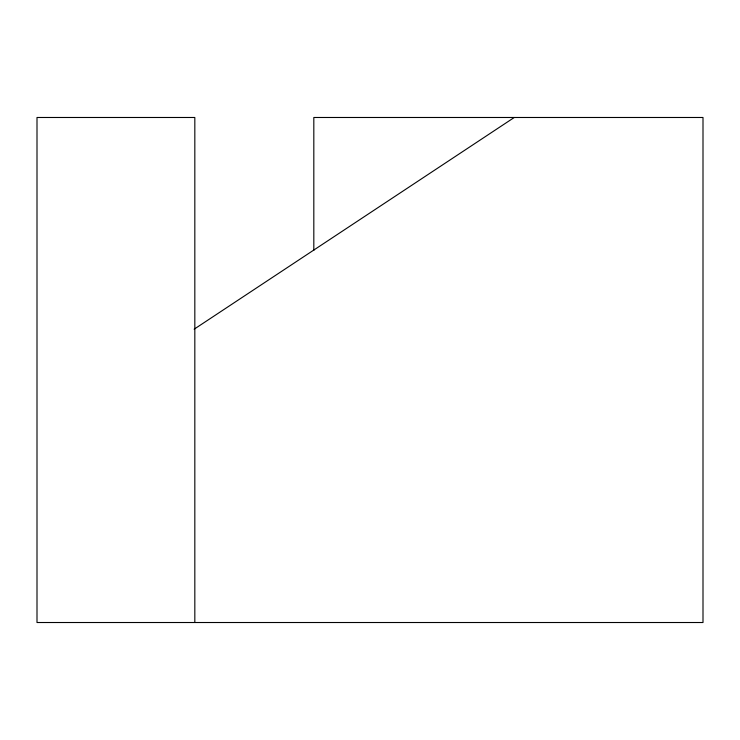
<?xml version="1.0" encoding="UTF-8"?>
<svg xmlns="http://www.w3.org/2000/svg" width="740" height="740" viewBox="0 0 740 740"><rect width="100%" height="100%" fill="white"/><g stroke="black" fill="none" stroke-linecap="round" stroke-linejoin="round"><path stroke-width="1.11" d="M194.158 329.189L514.263 117.484M313.815 250.388L313.815 117.484L703 117.484L703 622.516L37 622.516L37 117.484L194.824 117.484L194.824 622.516"/></g></svg>
